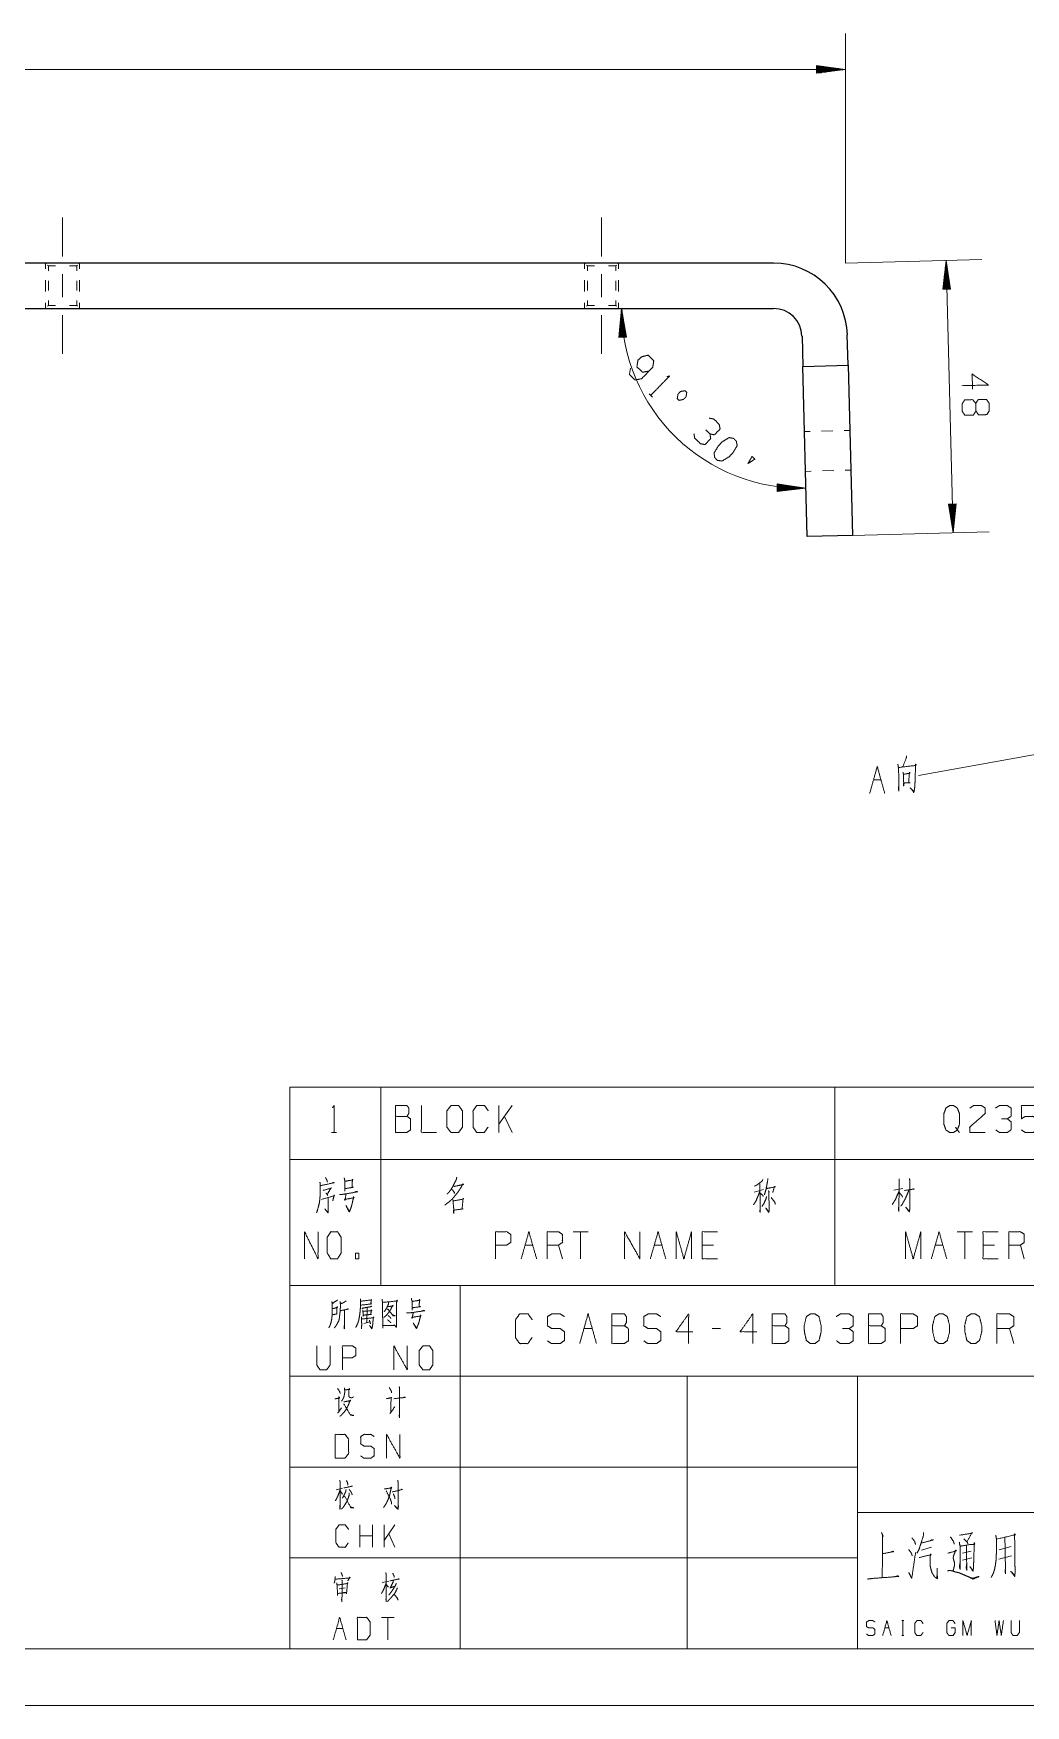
# Model space of a CAD drawing. Header units: millimetres. Extents: x 0 to 420, y 0 to 297.
# Drawn here: x 212.4 to 299.8, y 0 to 147.3 of the extents above; entities that cross this region are included whole.
import ezdxf

# ---------------------------------------------------------------- set-up
doc = ezdxf.new("R2010")
doc.units = ezdxf.units.MM
doc.layers.add('1', color=7, linetype='Continuous', true_color=0xffffff)

msp = doc.modelspace()

# ---------------------------------------------------------------- linework, layer by layer
at = {"layer": '1', "color": 13, "linetype": 'Continuous', "lineweight": 18}
for p, q in [((283.95, 127.06), (283.95, 147.29)), ((281.41, 144.45), (281.41, 143.78)), ((283.95, 144.11), (281.41, 144.45)), ((281.41, 144.44), (281.44, 144.44)), ((281.41, 144.44), (281.44, 144.44)), ((281.41, 144.39), (281.83, 144.39)), ((283.95, 144.11), (53.94, 144.11)), ((281.41, 144.34), (282.21, 144.34)), ((281.41, 144.29), (282.6, 144.29)), ((281.41, 144.24), (282.98, 144.24)), ((281.41, 144.19), (283.37, 144.19)), ((281.41, 144.14), (283.76, 144.14)), ((281.41, 143.78), (283.95, 144.11)), ((281.41, 144.09), (283.76, 144.09)), ((281.41, 144.04), (283.37, 144.04)), ((281.41, 143.98), (282.98, 143.98)), ((281.41, 143.93), (282.6, 143.93)), ((281.41, 143.88), (282.21, 143.88)), ((281.41, 143.83), (281.83, 143.83)), ((281.41, 143.78), (281.44, 143.78)), ((281.41, 143.78), (281.44, 143.78)), ((283.95, 127.06), (295.98, 127.38)), ((292.81, 127.29), (292.54, 124.75)), ((292.8, 124.75), (292.74, 126.71)), ((292.85, 124.75), (292.79, 127.1)), ((293.21, 124.76), (292.81, 127.29)), ((292.81, 127.29), (293.43, 103.3)), ((292.9, 124.76), (292.84, 127.1)), ((292.95, 124.76), (292.9, 126.72)), ((292.64, 124.75), (292.62, 125.55)), ((292.69, 124.75), (292.66, 125.94)), ((292.75, 124.75), (292.7, 126.33)), ((293, 124.76), (292.96, 126.33)), ((293.05, 124.76), (293.02, 125.95)), ((293.1, 124.76), (293.08, 125.56)), ((292.54, 124.75), (292.54, 124.78)), ((292.54, 124.75), (292.54, 124.78)), ((292.54, 124.75), (293.21, 124.76)), ((292.59, 124.75), (292.58, 125.17)), ((293.15, 124.76), (293.14, 125.18)), ((293.2, 124.76), (293.2, 124.8)), ((293.2, 124.76), (293.2, 124.8)), ((264.22, 123.06), (263.99, 120.51)), ((264.25, 120.52), (264.17, 122.48)), ((264.3, 120.52), (264.21, 122.87)), ((264.66, 120.54), (264.22, 123.06)), ((264.35, 120.53), (264.26, 122.87)), ((264.4, 120.53), (264.32, 122.49)), ((264.05, 120.51), (264.03, 120.93)), ((264.1, 120.52), (264.07, 121.32)), ((264.15, 120.52), (264.1, 121.71)), ((264.2, 120.52), (264.14, 122.09)), ((264.45, 120.53), (264.39, 122.1)), ((264.5, 120.53), (264.46, 121.72)), ((264.55, 120.53), (264.52, 121.34)), ((264.61, 120.54), (264.59, 120.95)), ((263.99, 120.51), (264.66, 120.54)), ((264, 120.51), (264, 120.54)), ((264, 120.51), (264, 120.54)), ((264.66, 120.54), (264.66, 120.57)), ((264.66, 120.54), (264.66, 120.57)), ((277.93, 107.61), (277.92, 106.94)), ((277.93, 107.61), (277.96, 107.61)), ((277.93, 107.61), (277.96, 107.61)), ((280.47, 107.24), (277.93, 107.61)), ((277.93, 107.56), (278.35, 107.55)), ((277.92, 106.94), (280.47, 107.24)), ((277.92, 107.15), (279.5, 107.13)), ((277.92, 107.1), (279.11, 107.08)), ((277.92, 107.05), (278.73, 107.04)), ((277.92, 107), (278.34, 106.99)), ((277.92, 106.95), (277.95, 106.95)), ((277.92, 106.95), (277.95, 106.95)), ((277.93, 107.5), (278.73, 107.49)), ((277.93, 107.45), (279.12, 107.44)), ((277.93, 107.4), (279.5, 107.38)), ((277.93, 107.35), (279.89, 107.33)), ((277.93, 107.3), (280.27, 107.27)), ((277.93, 107.25), (280.27, 107.22)), ((277.93, 107.2), (279.89, 107.17)), ((293.7, 105.85), (293.03, 105.83)), ((293.03, 105.83), (293.43, 103.3)), ((293.04, 105.83), (293.04, 105.8)), ((293.04, 105.83), (293.04, 105.8)), ((293.09, 105.83), (293.1, 105.42)), ((293.14, 105.84), (293.16, 105.03)), ((293.19, 105.84), (293.22, 104.65)), ((293.24, 105.84), (293.28, 104.26)), ((293.29, 105.84), (293.34, 103.88)), ((293.34, 105.84), (293.4, 103.49)), ((293.39, 105.84), (293.45, 103.5)), ((293.43, 103.3), (293.7, 105.85)), ((293.44, 105.84), (293.5, 103.88)), ((293.49, 105.85), (293.54, 104.27)), ((293.55, 105.85), (293.58, 104.66)), ((293.6, 105.85), (293.62, 105.04)), ((293.65, 105.85), (293.66, 105.43)), ((293.7, 105.85), (293.7, 105.82)), ((293.7, 105.85), (293.7, 105.82)), ((284.58, 103.07), (296.61, 103.39)), ((290.4, 81.92), (310.08, 85.49))]:
    msp.add_line(p, q, dxfattribs=at)
at = {"layer": '1', "color": 30, "linetype": 'Continuous', "lineweight": 25}
for p, q in [((277.62, 127.06), (188.63, 127.06)), ((188.63, 123.06), (277.62, 123.06)), ((280.12, 120.63), (280.19, 117.96)), ((284.18, 118.07), (284.11, 120.73)), ((280.19, 117.96), (284.18, 118.07)), ((280.58, 102.97), (280.19, 117.96)), ((284.18, 118.07), (284.58, 103.07)), ((284.58, 103.07), (280.58, 102.97))]:
    msp.add_line(p, q, dxfattribs=at)
at = {"layer": '1', "color": 43, "linetype": 'Continuous', "lineweight": 18}
for p, q in [((213.46, 126.56), (213.46, 127.06)), ((213.46, 127.06), (213.52, 127)), ((213.64, 126.88), (213.71, 126.81)), ((213.71, 126.81), (213.71, 126.38)), ((216.21, 126.81), (216.27, 126.88)), ((216.21, 126.38), (216.21, 126.81)), ((216.39, 127), (216.46, 127.06)), ((216.46, 126.56), (216.46, 127.06)), ((260.96, 126.56), (260.96, 127.06)), ((260.96, 127.06), (261.02, 127)), ((261.14, 126.88), (261.21, 126.81)), ((261.21, 126.81), (261.21, 126.38)), ((263.71, 126.81), (263.77, 126.88)), ((263.71, 126.38), (263.71, 126.81)), ((263.89, 127), (263.96, 127.06)), ((263.96, 126.56), (263.96, 127.06)), ((213.46, 124.56), (213.46, 125.56)), ((213.71, 125.5), (213.71, 124.63)), ((216.21, 124.63), (216.21, 125.5)), ((216.46, 124.56), (216.46, 125.56)), ((260.96, 124.56), (260.96, 125.56)), ((261.21, 125.5), (261.21, 124.63)), ((263.71, 124.63), (263.71, 125.5)), ((263.96, 124.56), (263.96, 125.56)), ((213.71, 123.75), (213.71, 123.31)), ((216.21, 123.31), (216.21, 123.75)), ((261.21, 123.75), (261.21, 123.31)), ((263.71, 123.31), (263.71, 123.75)), ((213.46, 123.06), (213.46, 123.56)), ((213.52, 123.13), (213.46, 123.06)), ((213.71, 123.31), (213.64, 123.25)), ((216.27, 123.25), (216.21, 123.31)), ((216.46, 123.06), (216.39, 123.13)), ((216.46, 123.06), (216.46, 123.56)), ((260.96, 123.06), (260.96, 123.56)), ((261.02, 123.13), (260.96, 123.06)), ((261.21, 123.31), (261.14, 123.25)), ((263.77, 123.25), (263.71, 123.31)), ((263.96, 123.06), (263.89, 123.13)), ((263.96, 123.06), (263.96, 123.56)), ((280.84, 112.23), (280.34, 112.21)), ((282.84, 112.28), (281.84, 112.25)), ((284.33, 112.32), (283.83, 112.3)), ((280.43, 108.71), (280.93, 108.73)), ((281.93, 108.75), (282.93, 108.78)), ((283.93, 108.81), (284.43, 108.82))]:
    msp.add_line(p, q, dxfattribs=at)
at = {"layer": '1', "color": 252, "linetype": 'Continuous', "lineweight": 18}
for p, q in [((214.96, 124.06), (214.96, 126.07)), ((262.46, 124.06), (262.46, 126.07))]:
    msp.add_line(p, q, dxfattribs=at)
at = {"layer": '1', "color": 95, "linetype": 'Continuous', "lineweight": 18}
for p, q in [((266.64, 115.55), (266.95, 115.26)), ((286.41, 81.53), (287.09, 81.53)), ((235, 54.46), (243, 54.46)), ((235, 54.46), (235, 48.11)), ((243, 54.46), (243, 48.11)), ((243, 54.46), (283, 54.46)), ((283, 54.46), (283, 48.11)), ((283, 54.46), (313, 54.46)), ((254.57, 52.85), (253.41, 51.2)), ((253.41, 50.48), (253.41, 52.85)), ((254.57, 50.48), (253.9, 51.9)), ((238.67, 50.48), (239.09, 50.48)), ((235, 48.11), (243, 48.11)), ((235, 48.11), (235, 37)), ((243, 48.11), (243, 37)), ((243, 48.11), (283, 48.11)), ((283, 48.11), (283, 37)), ((283, 48.11), (313, 48.11)), ((275.91, 45.23), (276.73, 45.45)), ((288.21, 45.4), (289.01, 45.55)), ((261.28, 41.74), (259.94, 41.74)), ((260.61, 41.74), (260.61, 39.36)), ((295.14, 41.74), (293.8, 41.74)), ((294.47, 41.74), (294.47, 39.36)), ((255.72, 40.56), (256.39, 40.56)), ((259, 39.36), (258.67, 40.56)), ((267.1, 40.56), (267.77, 40.56)), ((272.33, 40.56), (271.32, 40.56)), ((291.86, 40.56), (292.53, 40.56)), ((297.08, 40.56), (296.08, 40.56)), ((299.7, 39.36), (299.36, 40.56)), ((235, 37), (243, 37)), ((243, 37), (283, 37)), ((283, 37), (313, 37)), ((241.79, 35.05), (241.78, 33.74)), ((241.5, 33.66), (242.04, 33.81)), ((260.9, 33.21), (261.64, 33.21)), ((272.95, 33.21), (272.21, 33.21)), ((298.78, 31.88), (298.41, 33.21)), ((239.62, 19.15), (239.06, 19.01)), ((239.43, 18.9), (239.63, 18.63)), ((241.17, 13.94), (241.17, 15.91)), ((242.28, 14.94), (241.17, 14.94)), ((242.28, 13.94), (242.28, 15.91)), ((244.25, 15.91), (243.29, 14.54)), ((243.29, 13.94), (243.29, 15.91)), ((244.25, 13.94), (243.7, 15.12)), ((290.64, 13.69), (291.54, 13.94)), ((294.25, 13.42), (295.03, 13.59)), ((298.54, 14.01), (297.49, 13.73)), ((294.25, 12.8), (295.08, 13)), ((297.47, 12.9), (298.59, 13.18)), ((239.32, 10.28), (239.85, 10.36)), ((243.7, 10.96), (243.12, 10.84)), ((243.49, 10.67), (243.68, 10.43)), ((244.18, 7.77), (243.07, 7.77)), ((243.62, 7.77), (243.62, 5.8)), ((288.91, 7.48), (289.1, 7.48)), ((289.01, 7.48), (289.01, 6.17)), ((239.1, 6.79), (239.66, 6.79)), ((287.41, 6.84), (287.78, 6.84)), ((288.91, 6.17), (289.1, 6.17))]:
    msp.add_line(p, q, dxfattribs=at)
at = {"layer": '1', "color": 132, "linetype": 'Continuous', "lineweight": 18}
for p, q in [((235, 37), (235, 5)), ((235, 37), (415, 37)), ((250, 37), (250, 5)), ((235, 29), (415, 29)), ((270, 29), (270, 5)), ((285, 29), (285, 5)), ((235, 21), (285, 21)), ((285, 17), (394, 17)), ((235, 13), (285, 13)), ((25, 5), (415, 5)), ((235, 5), (415, 5)), ((0, 0), (420, 0))]:
    msp.add_line(p, q, dxfattribs=at)
at = {"layer": '1', "color": 30, "linetype": 'Continuous', "lineweight": 25}
for radius in [6.5, 2.5]:
    msp.add_arc((277.62, 120.56), radius, 1.5, 90, dxfattribs=at)
at = {"layer": '1', "color": 13, "linetype": 'Continuous', "lineweight": 18}
msp.add_arc((280.05, 123.06), 15.83, 180, 271.5, dxfattribs=at)
at = {"layer": '1', "color": 252, "linetype": 'Continuous', "lineweight": 18}
for points, knots in [([(214.96, 127.65), (214.96, 129.48), (214.96, 131.07)], [0, 0, 0.534827, 1, 1]), ([(262.46, 127.65), (262.46, 127.89), (262.46, 131.07)], [0, 0, 0.069655, 1, 1]), ([(214.96, 119.06), (214.96, 120.65), (214.96, 122.47)], [0, 0, 0.465174, 1, 1]), ([(262.46, 119.06), (262.46, 120.65), (262.46, 122.47)], [0, 0, 0.465174, 1, 1])]:
    msp.add_open_spline(points, degree=1, knots=knots, dxfattribs=at)
at = {"layer": '1', "color": 43, "linetype": 'Continuous', "lineweight": 18}
for points, knots in [([(213.71, 126.81), (213.83, 126.81), (214.33, 126.81)], [0, 0, 0.198069, 1, 1]), ([(215.58, 126.81), (215.74, 126.81), (216.21, 126.81)], [0, 0, 0.24699, 1, 1]), ([(261.21, 126.81), (261.33, 126.81), (261.83, 126.81)], [0, 0, 0.198075, 1, 1]), ([(263.08, 126.81), (263.24, 126.81), (263.71, 126.81)], [0, 0, 0.246957, 1, 1]), ([(214.33, 123.31), (214.18, 123.31), (213.71, 123.31)], [0, 0, 0.246982, 1, 1]), ([(216.21, 123.31), (216.08, 123.31), (215.58, 123.31)], [0, 0, 0.198042, 1, 1]), ([(261.83, 123.31), (261.68, 123.31), (261.21, 123.31)], [0, 0, 0.246957, 1, 1]), ([(263.71, 123.31), (263.58, 123.31), (263.08, 123.31)], [0, 0, 0.198075, 1, 1])]:
    msp.add_open_spline(points, degree=1, knots=knots, dxfattribs=at)
at = {"layer": '1', "color": 95, "linetype": 'Continuous', "lineweight": 18}
for points, knots in [([(265.01, 117.8), (264.91, 117.24), (265.4, 116.76), (265.98, 116.87), (266.97, 117.89), (267.06, 118.46), (266.57, 118.94), (266.01, 118.82), (265.66, 118.5), (265.57, 117.92), (266.07, 117.44), (266.64, 117.55)], [0, 0, 0.076857, 0.169525, 0.247728, 0.439296, 0.5175, 0.610168, 0.687024, 0.750925, 0.829127, 0.921797, 1, 1]), ([(268.21, 117.06), (268.45, 117.11), (266.79, 115.41)], [0, 0, 0.093486, 1, 1]), ([(295.15, 115.95), (295.11, 117.29), (296.56, 116.32), (294.19, 116.26)], [0, 0, 0.24587, 0.565296, 1, 1]), ([(269.13, 115.12), (269.29, 114.96), (269.67, 115.05), (269.9, 115.28), (269.97, 115.66), (269.81, 115.82), (269.42, 115.75), (269.19, 115.52), (269.13, 115.12)], [0, 0, 0.085683, 0.230394, 0.351582, 0.496296, 0.581973, 0.730393, 0.851582, 1, 1]), ([(295.43, 114.71), (295.65, 115.03), (296.37, 115.05), (296.6, 114.74), (296.62, 114.05), (296.41, 113.71), (295.68, 113.69), (295.45, 114.02), (295.43, 114.71), (295.17, 115.03), (294.47, 115.02), (294.23, 114.67), (294.25, 113.98), (294.48, 113.65), (295.21, 113.67), (295.45, 114.02)], [0, 0, 0.047574, 0.136086, 0.183658, 0.267815, 0.317166, 0.405678, 0.45503, 0.539187, 0.590298, 0.675758, 0.72687, 0.811026, 0.860376, 0.948888, 1, 1]), ([(270.6, 112.01), (270.67, 111.63), (271.17, 111.15), (271.57, 111.07), (272.07, 111.59), (272.01, 112.01), (271.64, 112.36)], [0, 0, 0.12412, 0.34369, 0.472448, 0.703376, 0.836731, 1, 1]), ([(272.01, 112.01), (272.4, 111.93), (272.91, 112.45), (272.82, 112.85), (272.33, 113.33), (271.93, 113.4)], [0, 0, 0.153876, 0.429855, 0.583728, 0.846125, 1, 1]), ([(272.67, 109.68), (273.09, 109.63), (273.7, 110), (274.03, 110.34), (274.41, 110.99), (274.33, 111.38), (274.09, 111.62), (273.69, 111.69), (273.06, 111.29), (272.74, 110.94), (272.37, 110.33), (272.43, 109.92), (272.67, 109.68)], [0, 0, 0.067526, 0.183971, 0.260582, 0.380942, 0.446139, 0.500304, 0.565502, 0.685861, 0.762527, 0.878307, 0.945833, 1, 1]), ([(275.36, 109.4), (275.72, 110.03), (275.96, 109.79), (275.36, 109.4)], [0, 0, 0.406592, 0.595728, 1, 1]), ([(288.57, 82.91), (288.62, 82.61), (288.66, 81.56), (288.66, 80.53), (288.62, 80.76), (288.64, 80.96)], [0, 0, 0.108444, 0.482379, 0.847349, 0.928488, 1, 1]), ([(288.64, 82.63), (290.11, 82.81), (290.2, 82.86), (290.11, 82.93), (290.11, 82.31), (290.09, 81.56), (290.07, 81.11), (290.04, 80.76), (290, 80.53), (289.97, 80.41), (289.88, 80.58), (289.65, 80.83), (289.98, 80.51)], [0, 0, 0.282358, 0.301766, 0.323876, 0.443314, 0.586662, 0.67271, 0.739961, 0.783529, 0.808324, 0.845823, 0.910686, 1, 1]), ([(289.33, 83.66), (289.31, 83.46), (288.99, 82.68)], [0, 0, 0.193816, 1, 1]), ([(289.03, 82.23), (289.06, 81.98), (289.08, 81.26), (289.08, 81.01), (289.06, 81.21), (289.08, 81.26), (289.65, 81.28), (289.52, 81.31), (289.58, 82.21), (289.65, 82.13), (289.08, 82.03)], [0, 0, 0.067338, 0.260475, 0.327147, 0.38066, 0.3948, 0.54563, 0.579247, 0.819508, 0.84699, 1, 1]), ([(238.74, 52.65), (238.88, 52.85), (238.88, 50.48)], [0, 0, 0.093491, 1, 1]), ([(244.3, 51.9), (244.3, 52.85), (245.31, 52.85), (245.47, 52.63), (245.47, 52.15), (245.31, 51.9), (244.3, 51.9), (244.3, 50.48), (245.29, 50.48), (245.62, 50.7), (245.62, 51.68), (245.31, 51.9)], [0, 0, 0.115917, 0.238846, 0.272468, 0.330427, 0.366584, 0.489512, 0.663388, 0.78416, 0.833484, 0.952452, 1, 1]), ([(246.58, 52.85), (246.58, 50.48), (247.92, 50.48)], [0, 0, 0.638733, 1, 1]), ([(249.19, 50.48), (249.86, 50.48), (250.2, 50.95), (250.2, 52.38), (249.86, 52.85), (249.19, 52.85), (248.83, 52.38), (248.83, 50.95), (249.19, 50.48)], [0, 0, 0.102684, 0.191619, 0.409477, 0.498411, 0.601095, 0.691619, 0.909477, 1, 1]), ([(252.45, 50.95), (252.12, 50.48), (251.46, 50.48), (251.13, 50.95), (251.13, 52.38), (251.46, 52.85), (252.14, 52.85), (252.47, 52.38)], [0, 0, 0.11457, 0.243368, 0.357935, 0.638584, 0.753151, 0.88543, 1, 1]), ([(293.65, 50.95), (293.81, 50.7), (293.48, 50.48), (293.14, 50.48), (292.8, 50.7), (292.63, 51.18), (292.63, 52.15), (292.8, 52.63), (293.14, 52.85), (293.48, 52.85), (293.81, 52.63), (293.99, 52.15), (293.99, 51.2), (293.81, 50.7), (293.99, 50.48)], [0, 0, 0.043279, 0.102317, 0.151367, 0.210407, 0.284429, 0.426831, 0.500853, 0.559894, 0.608944, 0.667982, 0.742004, 0.880755, 0.958211, 1, 1]), ([(294.92, 52.63), (295.24, 52.85), (295.93, 52.85), (296.27, 52.63), (296.27, 52.15), (294.9, 50.95), (294.92, 50.48), (296.27, 50.48)], [0, 0, 0.069691, 0.192979, 0.265274, 0.350227, 0.674741, 0.759752, 1, 1]), ([(298.21, 51.68), (298.54, 51.9), (298.54, 52.63), (298.21, 52.85), (297.52, 52.85), (297.18, 52.63)], [0, 0, 0.153872, 0.429851, 0.583723, 0.846122, 1, 1]), ([(297.2, 50.7), (297.52, 50.48), (298.21, 50.48), (298.54, 50.7), (298.54, 51.43), (298.21, 51.68), (297.69, 51.68)], [0, 0, 0.124123, 0.34369, 0.472445, 0.703376, 0.836727, 1, 1]), ([(299.46, 50.7), (299.79, 50.48), (300.48, 50.48), (300.82, 50.7), (300.82, 51.65), (300.48, 51.9), (299.79, 51.9), (299.46, 51.68), (299.46, 52.85), (300.82, 52.85)], [0, 0, 0.062229, 0.168345, 0.230571, 0.376816, 0.441264, 0.547379, 0.609609, 0.79049, 1, 1]), ([(237.64, 46.1), (237.67, 45.8), (237.67, 45.4), (237.66, 45.05), (237.63, 44.58), (237.58, 44.23), (237.45, 43.73), (237.39, 43.53), (237.34, 43.4)], [0, 0, 0.110092, 0.256085, 0.383957, 0.5577, 0.686593, 0.874746, 0.95125, 1, 1]), ([(237.69, 45.8), (238.9, 46.05), (238.83, 46.08), (238.69, 46)], [0, 0, 0.844337, 0.890571, 1, 1]), ([(238.13, 46.5), (238.24, 46.3), (238.28, 46.2), (238.3, 46.1)], [0, 0, 0.518666, 0.769903, 1, 1]), ([(239.78, 46.47), (239.84, 46.18), (239.84, 45.3), (239.84, 45.53), (240.59, 45.65), (240.47, 45.65), (240.5, 46.28), (240.51, 46.38), (240.54, 46.3), (240.43, 46.28), (239.84, 46.18)], [0, 0, 0.080215, 0.309219, 0.368106, 0.567901, 0.600755, 0.764536, 0.791028, 0.812305, 0.841788, 1, 1]), ([(249.44, 45.75), (249.5, 45.73), (250.29, 45.9), (250.24, 45.95), (250.1, 45.7), (249.94, 45.43), (249.78, 45.2), (249.6, 44.98), (249.41, 44.75), (249.2, 44.52), (248.97, 44.33), (248.79, 44.2), (248.65, 44.08)], [0, 0, 0.0171, 0.254607, 0.275861, 0.359626, 0.452276, 0.532639, 0.616084, 0.702807, 0.792986, 0.881826, 0.944957, 1, 1]), ([(249.69, 46.53), (249.67, 46.35), (249.46, 45.95), (249.34, 45.7), (249.2, 45.48), (249.02, 45.23), (248.84, 45.05)], [0, 0, 0.101776, 0.36375, 0.525156, 0.678923, 0.856077, 1, 1]), ([(276.66, 46.33), (276.62, 46.22), (276.39, 46.03), (276.14, 45.85), (275.93, 45.75)], [0, 0, 0.111855, 0.433099, 0.752711, 1, 1]), ([(276.41, 45.95), (276.43, 43.98), (276.44, 43.42), (276.41, 43.53), (276.43, 43.75)], [0, 0, 0.691282, 0.883884, 0.921007, 1, 1]), ([(277.11, 46.43), (277.1, 46.3), (277.01, 45.78), (276.94, 45.43), (276.81, 45)], [0, 0, 0.086568, 0.451631, 0.696475, 1, 1]), ([(276.97, 45.53), (277.77, 45.7), (277.7, 45.73), (277.54, 45.18)], [0, 0, 0.557068, 0.608359, 1, 1]), ([(288.67, 46.4), (288.69, 46.28), (288.65, 43.55), (288.62, 43.7), (288.67, 44.18)], [0, 0, 0.03624, 0.818558, 0.862798, 1, 1]), ([(289.59, 46.43), (289.61, 46.3), (289.61, 43.67), (289.59, 43.53), (289.57, 43.48), (289.27, 43.9), (289.57, 43.53)], [0, 0, 0.03191, 0.695404, 0.733579, 0.746984, 0.878542, 1, 1]), ([(237.77, 44.58), (238.91, 44.9), (238.9, 44.98), (238.77, 44.45)], [0, 0, 0.658858, 0.701264, 1, 1]), ([(237.91, 45.37), (238.63, 45.58), (238.63, 45.62), (238.28, 45.02), (238.33, 44.93), (238.18, 45.15)], [0, 0, 0.399217, 0.42587, 0.794862, 0.853779, 1, 1]), ([(238.35, 44.73), (238.36, 43.8), (238.36, 43.53), (238.35, 43.4), (238.07, 43.75), (238.33, 43.45)], [0, 0, 0.42491, 0.551214, 0.609076, 0.815631, 1, 1]), ([(239.35, 45.02), (239.56, 45.02), (239.96, 45.08), (240.97, 45.25), (240.86, 45.28), (240.7, 45.23)], [0, 0, 0.106701, 0.321702, 0.85493, 0.913855, 1, 1]), ([(239.95, 45.08), (239.84, 44.48), (239.81, 44.58), (240.64, 44.73), (240.59, 44.83), (240.59, 44.73), (240.5, 44.3), (240.43, 44.03), (240.36, 43.8), (240.29, 43.63), (240.25, 43.5), (240.22, 43.48), (239.93, 44.05), (240.23, 43.53)], [0, 0, 0.140876, 0.165081, 0.360229, 0.385754, 0.40885, 0.509385, 0.574531, 0.629565, 0.672502, 0.70335, 0.712616, 0.860567, 1, 1]), ([(249.25, 45.48), (249.28, 45.45), (249.48, 45.23), (249.5, 45.1), (249.43, 45.28)], [0, 0, 0.066034, 0.519579, 0.712126, 1, 1]), ([(249.34, 44.58), (249.37, 44.5), (249.41, 43.88), (249.43, 43.8), (249.43, 43.35), (249.41, 43.55), (249.41, 43.63), (250.27, 43.75), (250.17, 43.75), (250.26, 44.68), (250.29, 44.63), (250.24, 44.6), (249.39, 44.45)], [0, 0, 0.018828, 0.160989, 0.178489, 0.280681, 0.326276, 0.343309, 0.542028, 0.566109, 0.777127, 0.791032, 0.804344, 1, 1]), ([(276.41, 45.33), (276.3, 45), (276.18, 44.73), (276.07, 44.45), (275.97, 44.3), (275.84, 44.1)], [0, 0, 0.251918, 0.474135, 0.691328, 0.826704, 1, 1]), ([(276.43, 45.15), (276.66, 44.95), (276.71, 44.85)], [0, 0, 0.729081, 1, 1]), ([(276.99, 44.83), (276.97, 44.7), (276.78, 44.25), (276.58, 43.95)], [0, 0, 0.129621, 0.63294, 1, 1]), ([(277.15, 45.35), (277.24, 45.23), (277.2, 45.25), (277.22, 43.92), (277.22, 43.6), (277.2, 43.42), (276.92, 43.83), (277.2, 43.48)], [0, 0, 0.051678, 0.066292, 0.513632, 0.623346, 0.682724, 0.848097, 1, 1]), ([(277.4, 44.75), (277.72, 44.35), (277.77, 44.15)], [0, 0, 0.711824, 1, 1]), ([(288.69, 45.33), (288.51, 44.95), (288.37, 44.6), (288.23, 44.38), (288.07, 44.13)], [0, 0, 0.306151, 0.584923, 0.781175, 1, 1]), ([(288.71, 45.18), (288.95, 44.88), (288.97, 44.77)], [0, 0, 0.792937, 1, 1]), ([(289.52, 45.35), (289.38, 45), (289.2, 44.6), (289.04, 44.33), (288.94, 44.13), (288.83, 44)], [0, 0, 0.247885, 0.535064, 0.743693, 0.892347, 1, 1]), ([(289.15, 45.37), (290.01, 45.5), (289.96, 45.53), (289.86, 45.48)], [0, 0, 0.832664, 0.888443, 1, 1]), ([(236.28, 39.36), (236.28, 41.74), (237.47, 39.36), (237.47, 41.74)], [0, 0, 0.320621, 0.679379, 1, 1]), ([(238.6, 39.36), (239.2, 39.36), (239.5, 39.84), (239.5, 41.26), (239.2, 41.74), (238.6, 41.74), (238.29, 41.26), (238.29, 39.84), (238.6, 39.36)], [0, 0, 0.094594, 0.183574, 0.409674, 0.498654, 0.593248, 0.683574, 0.909674, 1, 1]), ([(253.11, 39.36), (253.11, 41.74), (254.11, 41.74), (254.45, 41.51), (254.45, 40.79), (254.1, 40.56), (253.11, 40.56)], [0, 0, 0.401146, 0.571314, 0.639588, 0.762043, 0.832817, 1, 1]), ([(257.66, 39.36), (257.66, 41.74), (258.67, 41.74), (259, 41.51), (259, 40.79), (258.67, 40.56), (257.66, 40.56)], [0, 0, 0.400952, 0.571034, 0.639278, 0.761674, 0.829918, 1, 1]), ([(264.49, 39.36), (264.49, 41.74), (265.83, 39.36), (265.83, 41.74)], [0, 0, 0.317574, 0.682426, 1, 1]), ([(269.04, 39.36), (269.04, 41.74), (269.71, 39.36), (270.38, 41.74), (270.38, 39.36)], [0, 0, 0.245192, 0.5, 0.754808, 1, 1]), ([(272.66, 39.36), (271.32, 39.36), (271.32, 41.74), (272.66, 41.74)], [0, 0, 0.26539, 0.73461, 1, 1]), ([(289.25, 39.36), (289.25, 41.74), (289.92, 39.36), (290.59, 41.74), (290.59, 39.36)], [0, 0, 0.245192, 0.5, 0.754808, 1, 1]), ([(297.42, 39.36), (296.08, 39.36), (296.08, 41.74), (297.42, 41.74)], [0, 0, 0.26539, 0.73461, 1, 1]), ([(298.35, 39.36), (298.35, 41.74), (299.36, 41.74), (299.7, 41.51), (299.7, 40.79), (299.36, 40.56), (298.35, 40.56)], [0, 0, 0.400952, 0.571034, 0.639278, 0.761674, 0.829918, 1, 1]), ([(240.77, 39.36), (241.07, 39.36), (241.07, 39.84), (240.77, 39.84), (240.77, 39.36)], [0, 0, 0.192791, 0.5, 0.692791, 1, 1]), ([(239.2, 35.73), (239.14, 35.69), (238.72, 35.4), (238.69, 35.58), (238.73, 35.4), (238.73, 34.83), (238.72, 34.47), (238.7, 34.23), (238.67, 33.99), (238.62, 33.77), (238.56, 33.55), (238.48, 33.39), (238.42, 33.26)], [0, 0, 0.024363, 0.186803, 0.243942, 0.302154, 0.485023, 0.597668, 0.675195, 0.753199, 0.825098, 0.898191, 0.953346, 1, 1]), ([(239.94, 35.64), (239.69, 35.47), (239.45, 35.4), (239.42, 35.58), (239.45, 35.31), (239.44, 35.05), (239.42, 34.76), (239.4, 34.52), (239.37, 34.3), (239.34, 34.05), (239.3, 33.88), (239.22, 33.74), (239.14, 33.59), (239.06, 33.46), (238.98, 33.35), (238.9, 33.26)], [0, 0, 0.096323, 0.172941, 0.229419, 0.31342, 0.396988, 0.487497, 0.564126, 0.634338, 0.711439, 0.768976, 0.817389, 0.871907, 0.92032, 0.962889, 1, 1]), ([(241.2, 35.84), (241.21, 35.64), (241.21, 35.29), (241.2, 34.96), (241.18, 34.74), (241.15, 34.45), (241.11, 34.21), (241.06, 33.94), (241, 33.74), (240.92, 33.55), (240.79, 33.3)], [0, 0, 0.076501, 0.212087, 0.339339, 0.424292, 0.535104, 0.630036, 0.733301, 0.813244, 0.895184, 1, 1]), ([(241.25, 35.62), (242.21, 35.73), (242.17, 35.78), (242.12, 35.38), (242.2, 35.38), (241.23, 35.27)], [0, 0, 0.39108, 0.416924, 0.577585, 0.60892, 1, 1]), ([(243.12, 35.8), (243.15, 35.51), (243.18, 33.24), (243.17, 33.48), (244.27, 33.48), (244.2, 33.5), (244.04, 33.48)], [0, 0, 0.069512, 0.617083, 0.675676, 0.942511, 0.962039, 1, 1]), ([(243.17, 35.51), (244.48, 35.64), (244.43, 35.71), (244.4, 35.51), (244.38, 33.52), (244.37, 33.3), (244.26, 33.48)], [0, 0, 0.32813, 0.348326, 0.398409, 0.893176, 0.948286, 1, 1]), ([(243.68, 35.49), (243.68, 35.38), (243.54, 35.05), (243.37, 34.78), (243.29, 34.67)], [0, 0, 0.119857, 0.510439, 0.853216, 1, 1]), ([(245.69, 35.86), (245.76, 35.6), (245.76, 34.83), (245.76, 35.03), (246.51, 35.14), (246.38, 35.14), (246.41, 35.69), (246.43, 35.78), (246.46, 35.71), (246.35, 35.69), (245.76, 35.6)], [0, 0, 0.076615, 0.294118, 0.350048, 0.563217, 0.598361, 0.753969, 0.779212, 0.799823, 0.831203, 1, 1]), ([(238.76, 34.41), (238.8, 34.43), (239.15, 34.5), (239.11, 34.47), (239.15, 35.16), (239.19, 35.07), (238.75, 34.96)], [0, 0, 0.022681, 0.239273, 0.269981, 0.676983, 0.732557, 1, 1]), ([(239.44, 34.78), (240.14, 34.92), (240.09, 34.94), (240.01, 34.89)], [0, 0, 0.834819, 0.895271, 1, 1]), ([(239.79, 34.83), (239.79, 33.19), (239.78, 33.3), (239.79, 33.48)], [0, 0, 0.849785, 0.907773, 1, 1]), ([(241.29, 34.23), (241.31, 34.03), (241.32, 33.52), (241.31, 33.19), (241.29, 33.28), (241.32, 33.5)], [0, 0, 0.147471, 0.523365, 0.768668, 0.835023, 1, 1]), ([(241.32, 34.05), (242.39, 34.16), (242.35, 34.23), (242.34, 34.12), (242.29, 33.61), (242.28, 33.41), (242.21, 33.19), (242.01, 33.48), (242.23, 33.26)], [0, 0, 0.374083, 0.399749, 0.43883, 0.61759, 0.687459, 0.767887, 0.891105, 1, 1]), ([(242.2, 35.18), (242.15, 35.14), (241.76, 35.07), (241.54, 35.03), (241.34, 34.98)], [0, 0, 0.07226, 0.516589, 0.766867, 1, 1]), ([(241.42, 34.87), (241.43, 34.72), (241.46, 34.27), (241.45, 34.39), (242.18, 34.45), (242.12, 34.45), (242.17, 34.85), (242.2, 34.78), (241.43, 34.72)], [0, 0, 0.056492, 0.217482, 0.258029, 0.525926, 0.548635, 0.694164, 0.720796, 1, 1]), ([(242, 33.94), (242.06, 33.77), (242.09, 33.63)], [0, 0, 0.579215, 1, 1]), ([(243.6, 35.16), (243.66, 35.14), (244.1, 35.2), (244.06, 35.27), (243.85, 34.85), (243.7, 34.63), (243.56, 34.45), (243.42, 34.3), (243.26, 34.19)], [0, 0, 0.033928, 0.260451, 0.302015, 0.540804, 0.679359, 0.795007, 0.902031, 1, 1]), ([(243.57, 34.92), (243.62, 34.92), (244.1, 34.34), (244.27, 34.34), (244.1, 34.39), (244.02, 34.43)], [0, 0, 0.037884, 0.645156, 0.784053, 0.927468, 1, 1]), ([(243.59, 33.99), (243.79, 33.83), (243.88, 33.72)], [0, 0, 0.637944, 1, 1]), ([(243.65, 34.36), (243.82, 34.21), (243.9, 34.1)], [0, 0, 0.630834, 1, 1]), ([(245.27, 34.58), (245.48, 34.58), (245.88, 34.63), (246.88, 34.78), (246.77, 34.8), (246.61, 34.76)], [0, 0, 0.107045, 0.322389, 0.855631, 0.914429, 1, 1]), ([(245.87, 34.63), (245.76, 34.1), (245.72, 34.19), (246.55, 34.32), (246.51, 34.41), (246.51, 34.32), (246.41, 33.94), (246.35, 33.7), (246.27, 33.5), (246.21, 33.35), (246.16, 33.24), (246.13, 33.22), (245.85, 33.72), (246.15, 33.26)], [0, 0, 0.136367, 0.159976, 0.371153, 0.396349, 0.418608, 0.516111, 0.579315, 0.633124, 0.675136, 0.705359, 0.714999, 0.861275, 1, 1]), ([(256.33, 32.41), (255.96, 31.88), (255.24, 31.88), (254.87, 32.41), (254.87, 33.98), (255.24, 34.5), (255.98, 34.5), (256.35, 33.98)], [0, 0, 0.114568, 0.243368, 0.357936, 0.638584, 0.753151, 0.885432, 1, 1]), ([(257.68, 32.13), (258.05, 31.88), (258.81, 31.88), (259.18, 32.16), (259.18, 32.93), (258.81, 33.21), (258.07, 33.21), (257.68, 33.45), (257.68, 34.26), (258.07, 34.5), (258.81, 34.5), (259.18, 34.26)], [0, 0, 0.068036, 0.184054, 0.254519, 0.372335, 0.4428, 0.555844, 0.62637, 0.748394, 0.818921, 0.931965, 1, 1]), ([(260.53, 31.88), (261.27, 34.5), (262.01, 31.88)], [0, 0, 0.500001, 1, 1]), ([(263.36, 33.45), (263.36, 34.5), (264.47, 34.5), (264.64, 34.26), (264.64, 33.73), (264.47, 33.45), (263.36, 33.45), (263.36, 31.88), (264.45, 31.88), (264.82, 32.13), (264.82, 33.21), (264.47, 33.45)], [0, 0, 0.115917, 0.238847, 0.272469, 0.330428, 0.366584, 0.489513, 0.663389, 0.784162, 0.833485, 0.952453, 1, 1]), ([(266.17, 32.13), (266.54, 31.88), (267.3, 31.88), (267.67, 32.16), (267.67, 32.93), (267.3, 33.21), (266.56, 33.21), (266.17, 33.45), (266.17, 34.26), (266.56, 34.5), (267.3, 34.5), (267.67, 34.26)], [0, 0, 0.068038, 0.184056, 0.254519, 0.372335, 0.442799, 0.555842, 0.62637, 0.748394, 0.818922, 0.931965, 1, 1]), ([(270.5, 32.93), (269.01, 32.93), (270.13, 34.5), (270.13, 31.88)], [0, 0, 0.24587, 0.565295, 1, 1]), ([(276.15, 32.93), (274.67, 32.93), (275.78, 34.5), (275.78, 31.88)], [0, 0, 0.24587, 0.565295, 1, 1]), ([(277.5, 33.45), (277.5, 34.5), (278.61, 34.5), (278.79, 34.26), (278.79, 33.73), (278.61, 33.45), (277.5, 33.45), (277.5, 31.88), (278.59, 31.88), (278.96, 32.13), (278.96, 33.21), (278.61, 33.45)], [0, 0, 0.115917, 0.238847, 0.272469, 0.330428, 0.366584, 0.489513, 0.663389, 0.784162, 0.833485, 0.952453, 1, 1]), ([(281.25, 31.88), (281.62, 32.16), (281.81, 32.93), (281.81, 33.45), (281.62, 34.26), (281.25, 34.5), (280.87, 34.5), (280.5, 34.26), (280.31, 33.45), (280.33, 32.93), (280.5, 32.16), (280.87, 31.88), (281.25, 31.88)], [0, 0, 0.067528, 0.183973, 0.260585, 0.380944, 0.446144, 0.500308, 0.565506, 0.685865, 0.76253, 0.878311, 0.945836, 1, 1]), ([(284.27, 33.21), (284.64, 33.45), (284.64, 34.26), (284.27, 34.5), (283.51, 34.5), (283.14, 34.26)], [0, 0, 0.153875, 0.429855, 0.583729, 0.846126, 1, 1]), ([(285.99, 33.45), (285.99, 34.5), (287.1, 34.5), (287.27, 34.26), (287.27, 33.73), (287.1, 33.45), (285.99, 33.45), (285.99, 31.88), (287.08, 31.88), (287.45, 32.13), (287.45, 33.21), (287.1, 33.45)], [0, 0, 0.115916, 0.238847, 0.272469, 0.330428, 0.366584, 0.489514, 0.663389, 0.784163, 0.833486, 0.952453, 1, 1]), ([(288.81, 31.88), (288.81, 34.5), (289.93, 34.5), (290.3, 34.26), (290.3, 33.45), (289.91, 33.21), (288.81, 33.21)], [0, 0, 0.401148, 0.571313, 0.639589, 0.762044, 0.83282, 1, 1]), ([(292.56, 31.88), (292.93, 32.16), (293.13, 32.93), (293.13, 33.45), (292.93, 34.26), (292.56, 34.5), (292.19, 34.5), (291.82, 34.26), (291.62, 33.45), (291.64, 32.93), (291.82, 32.16), (292.19, 31.88), (292.56, 31.88)], [0, 0, 0.067525, 0.18397, 0.260582, 0.380941, 0.446139, 0.500306, 0.565503, 0.685862, 0.762527, 0.878308, 0.945833, 1, 1]), ([(295.39, 31.88), (295.76, 32.16), (295.96, 32.93), (295.96, 33.45), (295.76, 34.26), (295.39, 34.5), (295.02, 34.5), (294.65, 34.26), (294.45, 33.45), (294.47, 32.93), (294.65, 32.16), (295.02, 31.88), (295.39, 31.88)], [0, 0, 0.067526, 0.183972, 0.260584, 0.380944, 0.446141, 0.500306, 0.565504, 0.685863, 0.762529, 0.87831, 0.945835, 1, 1]), ([(297.3, 31.88), (297.3, 34.5), (298.41, 34.5), (298.78, 34.26), (298.78, 33.45), (298.41, 33.21), (297.3, 33.21)], [0, 0, 0.40095, 0.571035, 0.639277, 0.761673, 0.829915, 1, 1]), ([(283.16, 32.13), (283.51, 31.88), (284.27, 31.88), (284.64, 32.13), (284.64, 32.93), (284.27, 33.21), (283.7, 33.21)], [0, 0, 0.124121, 0.343687, 0.472446, 0.703378, 0.836732, 1, 1]), ([(237.36, 31.68), (237.36, 30), (237.64, 29.58), (238.23, 29.58), (238.54, 30), (238.54, 31.68)], [0, 0, 0.33715, 0.438599, 0.557782, 0.66285, 1, 1]), ([(239.62, 29.58), (239.62, 31.68), (240.51, 31.68), (240.81, 31.48), (240.81, 30.84), (240.49, 30.64), (239.62, 30.64)], [0, 0, 0.401145, 0.571312, 0.639588, 0.762043, 0.832818, 1, 1]), ([(244.15, 29.58), (244.15, 31.68), (245.33, 29.58), (245.33, 31.68)], [0, 0, 0.317575, 0.682425, 1, 1]), ([(246.71, 29.58), (247.3, 29.58), (247.59, 30), (247.59, 31.26), (247.3, 31.68), (246.71, 31.68), (246.39, 31.26), (246.39, 30), (246.71, 29.58)], [0, 0, 0.102684, 0.19162, 0.409478, 0.498414, 0.601098, 0.69162, 0.909478, 1, 1]), ([(243.74, 28.03), (243.93, 27.7), (243.96, 27.56)], [0, 0, 0.736529, 1, 1]), ([(244.63, 28.09), (244.65, 27.94), (244.65, 25.36), (244.63, 25.53), (244.65, 25.75)], [0, 0, 0.049515, 0.872926, 0.929447, 1, 1]), ([(238.96, 27.01), (239.39, 27.1), (239.32, 27.19), (239.31, 27.01), (239.29, 25.84), (239.21, 25.75), (239.54, 26.22)], [0, 0, 0.167422, 0.209474, 0.278414, 0.733408, 0.779231, 1, 1]), ([(239.2, 27.94), (239.39, 27.63), (239.42, 27.5)], [0, 0, 0.726452, 1, 1]), ([(239.75, 26.75), (240.35, 26.86), (240.31, 26.92), (240.17, 26.53), (240.09, 26.35), (240.01, 26.2), (239.89, 26), (239.75, 25.82), (239.6, 25.67), (239.5, 25.55), (239.4, 25.49)], [0, 0, 0.254941, 0.288363, 0.462053, 0.541623, 0.612966, 0.709673, 0.80267, 0.888733, 0.952733, 1, 1]), ([(239.81, 27.98), (239.82, 27.78), (239.82, 27.56), (239.79, 27.37), (239.75, 27.17), (239.68, 27.03), (239.62, 26.92), (239.54, 26.81)], [0, 0, 0.161539, 0.340478, 0.503498, 0.668955, 0.787647, 0.890428, 1, 1]), ([(239.73, 26.55), (239.76, 26.55), (240.34, 25.58), (240.63, 25.55), (240.34, 25.62), (240.26, 25.71)], [0, 0, 0.016597, 0.617583, 0.775731, 0.937327, 1, 1]), ([(239.84, 27.81), (240.26, 27.85), (240.23, 27.92), (240.18, 27.74), (240.18, 27.59), (240.18, 27.3), (240.2, 27.23), (240.23, 27.17), (240.29, 27.14), (240.37, 27.12), (240.48, 27.12), (240.54, 27.14), (240.59, 27.19)], [0, 0, 0.256861, 0.301243, 0.412007, 0.505689, 0.679669, 0.720918, 0.765306, 0.805452, 0.854617, 0.920845, 0.960991, 1, 1]), ([(243.51, 27.03), (243.94, 27.12), (243.91, 27.17), (243.88, 25.8), (243.82, 25.71), (244.24, 26.33)], [0, 0, 0.163595, 0.183435, 0.685805, 0.725489, 1, 1]), ([(244.15, 27.03), (245.16, 27.14), (245.1, 27.17), (244.97, 27.12)], [0, 0, 0.837047, 0.891364, 1, 1]), ([(238.98, 21.79), (239.85, 21.79), (240.17, 22.21), (240.17, 23.47), (239.85, 23.89), (238.98, 23.89), (238.98, 21.79)], [0, 0, 0.142136, 0.227161, 0.43179, 0.516816, 0.658952, 1, 1]), ([(241.23, 21.99), (241.52, 21.79), (242.13, 21.79), (242.43, 22.01), (242.43, 22.63), (242.13, 22.85), (241.54, 22.85), (241.23, 23.05), (241.23, 23.69), (241.54, 23.89), (242.13, 23.89), (242.43, 23.69)], [0, 0, 0.068036, 0.184055, 0.254519, 0.372335, 0.4428, 0.555844, 0.62637, 0.748394, 0.81892, 0.931964, 1, 1]), ([(243.51, 21.79), (243.51, 23.89), (244.69, 21.79), (244.69, 23.89)], [0, 0, 0.317575, 0.682425, 1, 1]), ([(239.37, 19.83), (239.44, 19.71), (239.41, 19.75), (239.41, 17.31), (239.38, 17.45), (239.41, 17.66)], [0, 0, 0.048142, 0.065074, 0.880813, 0.930182, 1, 1]), ([(239.75, 19.17), (240.49, 19.32), (240.44, 19.34), (240.36, 19.29)], [0, 0, 0.838754, 0.907252, 1, 1]), ([(239.97, 19.83), (240.06, 19.65), (240.09, 19.52), (240.09, 19.4)], [0, 0, 0.449924, 0.728677, 1, 1]), ([(243.33, 19.07), (243.98, 19.19), (243.93, 19.25), (243.89, 19.01), (243.83, 18.76), (243.77, 18.49), (243.65, 18.16), (243.52, 17.89), (243.51, 17.85), (243.39, 17.66), (243.25, 17.45)], [0, 0, 0.244428, 0.272774, 0.366789, 0.461906, 0.564547, 0.695473, 0.807142, 0.823507, 0.905515, 1, 1]), ([(244.5, 19.85), (244.53, 19.63), (244.53, 18.05), (244.55, 17.54), (244.53, 17.33), (244.52, 17.29), (244.2, 17.62), (244.52, 17.33)], [0, 0, 0.066217, 0.519982, 0.669307, 0.729162, 0.741827, 0.875056, 1, 1]), ([(239.41, 19.01), (239.32, 18.72), (239.22, 18.47), (239.12, 18.24), (239, 18.03)], [0, 0, 0.285939, 0.539663, 0.775435, 1, 1]), ([(240.2, 18.72), (240.22, 18.55), (240.13, 18.26), (240.04, 18.03), (239.94, 17.85), (239.76, 17.56), (239.66, 17.43), (239.53, 17.31)], [0, 0, 0.103476, 0.291956, 0.443856, 0.576191, 0.787107, 0.887318, 1, 1]), ([(239.94, 19.03), (239.92, 18.86), (239.78, 18.57), (239.68, 18.36), (239.62, 18.28)], [0, 0, 0.201933, 0.596284, 0.876828, 1, 1]), ([(239.81, 18.43), (239.85, 18.38), (240.36, 17.43), (240.64, 17.41), (240.38, 17.47), (240.3, 17.56)], [0, 0, 0.033497, 0.633662, 0.788434, 0.938664, 1, 1]), ([(240.22, 19.03), (240.39, 18.8), (240.44, 18.69), (240.49, 18.57)], [0, 0, 0.535199, 0.744449, 1, 1]), ([(243.48, 18.92), (243.87, 18.12), (243.95, 17.89), (243.96, 17.74)], [0, 0, 0.70022, 0.886543, 1, 1]), ([(244.01, 18.84), (244.05, 18.82), (244.9, 19.03), (244.84, 19.05), (244.78, 19.01)], [0, 0, 0.045965, 0.873307, 0.932104, 1, 1]), ([(244.11, 18.65), (244.24, 18.34), (244.25, 18.2)], [0, 0, 0.698424, 1, 1]), ([(240.14, 14.34), (239.87, 13.94), (239.32, 13.94), (239.05, 14.34), (239.05, 15.52), (239.32, 15.91), (239.88, 15.91), (240.16, 15.52)], [0, 0, 0.114569, 0.243366, 0.357935, 0.638584, 0.753153, 0.885431, 1, 1]), ([(287.13, 15.25), (287.27, 14.9), (287.23, 15.01), (287.2, 14.28), (287.2, 12.25), (287.18, 11.28)], [0, 0, 0.088891, 0.116032, 0.287978, 0.770794, 1, 1]), ([(289.81, 14.76), (290.03, 14.49), (290.08, 14.35), (290.13, 14.18)], [0, 0, 0.519919, 0.73571, 1, 1]), ([(290.83, 15.25), (290.83, 15.01), (290.59, 14.25), (290.42, 13.73), (290.25, 13.42)], [0, 0, 0.124612, 0.535976, 0.817159, 1, 1]), ([(293.2, 14.87), (293.47, 14.45), (293.54, 14.21)], [0, 0, 0.661595, 1, 1]), ([(294, 15.01), (295.13, 15.18), (295.1, 15.25), (294.66, 14.42), (294.37, 14.7), (294.69, 14.38), (294.74, 14.25)], [0, 0, 0.361753, 0.385074, 0.683733, 0.811934, 0.953357, 1, 1]), ([(297.2, 15.01), (297.27, 14.59), (297.25, 14.18), (297.25, 13.45), (297.22, 12.8), (297.17, 12.42), (297.1, 12.04), (296.98, 11.66), (296.88, 11.45), (296.78, 11.28)], [0, 0, 0.110336, 0.219176, 0.409317, 0.581468, 0.681885, 0.783317, 0.887931, 0.947989, 1, 1]), ([(297.27, 14.66), (298.91, 15.04), (298.86, 15.14), (298.86, 14.63), (298.88, 13.21), (298.88, 12.38), (298.91, 11.87), (298.88, 11.52), (298.88, 11.35), (298.52, 11.83), (298.86, 11.45)], [0, 0, 0.250211, 0.267275, 0.344454, 0.55544, 0.678925, 0.756189, 0.80777, 0.833496, 0.923863, 1, 1]), ([(298, 14.8), (298.05, 12.07), (298.05, 11.59), (298.03, 11.8), (298.05, 12.21)], [0, 0, 0.711345, 0.837386, 0.891777, 1, 1]), ([(287.23, 13.38), (288.2, 13.56), (288.13, 13.59), (287.96, 13.52)], [0, 0, 0.788943, 0.853361, 1, 1]), ([(289.52, 13.76), (289.74, 13.45), (289.79, 13.35), (289.83, 13.18)], [0, 0, 0.564231, 0.734008, 1, 1]), ([(289.52, 11.73), (289.79, 11.21), (290.13, 13.49)], [0, 0, 0.202025, 1, 1]), ([(290.44, 13.04), (291.49, 13.28), (291.44, 13.38), (291.42, 13.14), (291.4, 12.8), (291.4, 12.56), (291.42, 12.28), (291.52, 11.87), (291.59, 11.66), (291.69, 11.52), (291.79, 11.35), (291.91, 11.25), (292.05, 11.18), (292.03, 12.11), (292.01, 11.25)], [0, 0, 0.198341, 0.219427, 0.264158, 0.327895, 0.3724, 0.423461, 0.501845, 0.542306, 0.573453, 0.609975, 0.639452, 0.669269, 0.84099, 1, 1]), ([(290.66, 14.32), (291.71, 14.59), (291.54, 14.59), (291.37, 14.49)], [0, 0, 0.745411, 0.862774, 1, 1]), ([(292.96, 13.42), (293.74, 13.63), (293.66, 13.69), (293.59, 13.49), (293.47, 13.18), (293.44, 13.04), (293.47, 12.87), (293.54, 12.66), (293.57, 12.42), (293.49, 12.07), (293.44, 11.87)], [0, 0, 0.288064, 0.323943, 0.402265, 0.521269, 0.571261, 0.63341, 0.711732, 0.798322, 0.924133, 1, 1]), ([(293.98, 14.38), (294.05, 14.01), (294.05, 12), (294, 12.25), (294.05, 12.59)], [0, 0, 0.129595, 0.800553, 0.883167, 1, 1]), ([(294.05, 14.04), (294.93, 14.18), (295.35, 14.21), (295.3, 14.35), (295.27, 13.28), (295.25, 12.63), (295.22, 12.07), (295.2, 11.83), (294.91, 12.25)], [0, 0, 0.19844, 0.29133, 0.324006, 0.56283, 0.709269, 0.832622, 0.88681, 1, 1]), ([(294.61, 14.07), (294.61, 13.21), (294.64, 12.38), (294.64, 11.9), (294.59, 12.14), (294.64, 12.56)], [0, 0, 0.304008, 0.595981, 0.766226, 0.853067, 1, 1]), ([(292.93, 11.87), (293.13, 11.9), (293.35, 11.87), (293.66, 11.76), (293.98, 11.69), (294.44, 11.49), (294.86, 11.31), (295.18, 11.14), (295.74, 11.38), (295.18, 11.21), (294.91, 11.28)], [0, 0, 0.051192, 0.108601, 0.194771, 0.278606, 0.409731, 0.525759, 0.619013, 0.776803, 0.92843, 1, 1]), ([(238.98, 11.36), (238.98, 11.17), (238.93, 10.88), (238.9, 10.78)], [0, 0, 0.316024, 0.817546, 1, 1]), ([(238.98, 11.13), (240.3, 11.25), (240.27, 11.32), (240.1, 10.99)], [0, 0, 0.748923, 0.787787, 1, 1]), ([(239.12, 10.8), (239.15, 10.61), (239.2, 9.7), (239.19, 9.87), (239.92, 9.95), (239.83, 9.97), (239.67, 9.93)], [0, 0, 0.083431, 0.487204, 0.560752, 0.886551, 0.926463, 1, 1]), ([(239.92, 9.95), (239.98, 9.85), (240.07, 10.84), (240.1, 10.76), (239.17, 10.61)], [0, 0, 0.055629, 0.522276, 0.563362, 1, 1]), ([(239.51, 11.71), (239.6, 11.5), (239.63, 11.36)], [0, 0, 0.60334, 1, 1]), ([(239.57, 11.07), (239.6, 11.03), (239.58, 9.14), (239.55, 9.33), (239.58, 9.56)], [0, 0, 0.021551, 0.822258, 0.902418, 1, 1]), ([(243.49, 10.82), (243.36, 10.49), (243.26, 10.24), (243.17, 10.05), (243.05, 9.87)], [0, 0, 0.339096, 0.594725, 0.790666, 1, 1]), ([(243.43, 11.69), (243.49, 11.59), (243.48, 11.61), (243.48, 9.16), (243.46, 9.35), (243.48, 9.56)], [0, 0, 0.039885, 0.048389, 0.86771, 0.930393, 1, 1]), ([(244.46, 10.36), (244.41, 10.22), (244.24, 9.89), (244.06, 9.68), (243.87, 9.45), (243.71, 9.29), (243.58, 9.16)], [0, 0, 0.100504, 0.349351, 0.529547, 0.726521, 0.879827, 1, 1]), ([(244.35, 10.78), (244.34, 10.67), (244.16, 10.36), (244.15, 10.34), (244.02, 10.14), (243.87, 9.93), (243.71, 9.74)], [0, 0, 0.084867, 0.374487, 0.395069, 0.594277, 0.800098, 1, 1]), ([(244.11, 11.01), (244.09, 10.88), (243.84, 10.38), (243.81, 10.36), (244.27, 10.51)], [0, 0, 0.104845, 0.570656, 0.600711, 1, 1]), ([(243.81, 10.99), (244.63, 11.15), (244.57, 11.17), (244.46, 11.11)], [0, 0, 0.811187, 0.871426, 1, 1]), ([(244.06, 11.65), (244.16, 11.44), (244.18, 11.36), (244.16, 11.3)], [0, 0, 0.609647, 0.831592, 1, 1]), ([(285.88, 11.14), (286.47, 11.21), (287.88, 11.31), (288.64, 11.38), (288.57, 11.42), (288.3, 11.35)], [0, 0, 0.188617, 0.642502, 0.885462, 0.911348, 1, 1]), ([(244.18, 9.81), (244.47, 9.45), (244.53, 9.29), (244.44, 9.49)], [0, 0, 0.533337, 0.737998, 1, 1]), ([(238.82, 5.8), (239.38, 7.77), (239.94, 5.8)], [0, 0, 0.500001, 1, 1]), ([(240.94, 5.8), (241.76, 5.8), (242.06, 6.19), (242.06, 7.37), (241.76, 7.77), (240.94, 7.77), (240.94, 5.8)], [0, 0, 0.142137, 0.227162, 0.431791, 0.516816, 0.658952, 1, 1]), ([(285.8, 6.3), (285.99, 6.17), (286.37, 6.17), (286.55, 6.31), (286.55, 6.7), (286.37, 6.84), (286, 6.84), (285.8, 6.96), (285.8, 7.36), (286, 7.48), (286.37, 7.48), (286.55, 7.36)], [0, 0, 0.068034, 0.184057, 0.25452, 0.372334, 0.442797, 0.555846, 0.626371, 0.748393, 0.818918, 0.931966, 1, 1]), ([(290.79, 6.44), (290.6, 6.17), (290.24, 6.17), (290.05, 6.44), (290.05, 7.22), (290.24, 7.48), (290.61, 7.48), (290.8, 7.22)], [0, 0, 0.114569, 0.243366, 0.357935, 0.638584, 0.753153, 0.885431, 1, 1]), ([(293.25, 6.84), (293.62, 6.84), (293.62, 6.44), (293.44, 6.17), (293.06, 6.17), (292.87, 6.44), (292.87, 7.22), (293.07, 7.48), (293.43, 7.48), (293.61, 7.22)], [0, 0, 0.103295, 0.214796, 0.304261, 0.410274, 0.49974, 0.718896, 0.809958, 0.910535, 1, 1]), ([(294.3, 6.17), (294.3, 7.48), (294.67, 6.17), (295.04, 7.48), (295.04, 6.17)], [0, 0, 0.245192, 0.5, 0.754808, 1, 1]), ([(297.13, 7.48), (297.3, 6.17), (297.49, 7.48), (297.68, 6.17), (297.87, 7.48)], [0, 0, 0.249746, 0.499742, 0.750003, 1, 1]), ([(298.54, 7.48), (298.54, 6.44), (298.72, 6.17), (299.09, 6.17), (299.28, 6.44), (299.28, 7.48)], [0, 0, 0.337152, 0.438599, 0.557781, 0.662848, 1, 1])]:
    msp.add_open_spline(points, degree=1, knots=knots, dxfattribs=at)
for points in [[(286.08, 80.33), (286.75, 82.71), (287.42, 80.33)], [(255.38, 39.36), (256.05, 41.74), (256.73, 39.36)], [(266.76, 39.36), (267.44, 41.74), (268.11, 39.36)], [(291.52, 39.36), (292.2, 41.74), (292.87, 39.36)], [(287.23, 6.17), (287.6, 7.48), (287.97, 6.17)]]:
    msp.add_open_spline(points, degree=1, dxfattribs=at)

doc.saveas('drawing.dxf')
